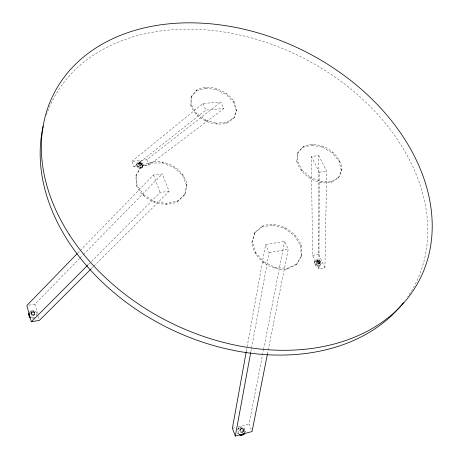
<?xml version="1.0" encoding="UTF-8"?>
<svg xmlns="http://www.w3.org/2000/svg" width="459" height="459" viewBox="0 0 459 459"><rect width="100%" height="100%" fill="white"/><g stroke="black" fill="none" stroke-linecap="round" stroke-linejoin="round"><path stroke-width="0.34" stroke-dasharray="2.29 1.72" d="M324.909 267.775L318.529 254.355L318.758 155.601L311.368 156.467L312.59 255.399L318.948 268.871L324.909 267.775L326.728 171.247L318.758 155.601M318.948 268.871L319.292 172.194L311.368 156.467M190.869 105.622L191.064 97.251L191.455 96.229L196.745 89.987C209.82 83.722 225.765 89.798 233.952 101.135L236.695 109.707L234.233 117.338L233.78 118.33L226.568 123.236C212.437 126.655 196.36 119.34 190.869 105.622L191.26 104.6L191.455 96.229M296.818 161.723L297.484 153.203L303.577 146.295C319.694 139.817 340.32 152.038 341.949 169.434L338.49 177.972L331.077 182.441C316.561 184.868 301.299 175.803 296.818 161.723L297.363 160.776L298.023 152.256M320.147 262.347L320.21 261.682L319.246 260.448L317.771 260.333L317.324 260.792L316.526 262.473L317.496 263.713L318.971 263.822L320.147 262.347L318.971 263.822M319.412 263.363L320.21 261.682M316.526 262.473L317.324 260.792M243.201 431.695L242.989 429.882L241.336 428.958L239.896 429.842L239.759 430.743L240.837 432.326L242.627 432.349L243.901 430.858L244.033 429.951L242.954 428.373L241.164 428.345L239.896 429.842M243.901 430.858L242.461 431.741L241.537 431.489L240.803 430.817L240.591 428.999M184.805 194.725L186.939 184.237C182.768 164.988 157.127 155.056 141.177 166.703L135.83 176.021L136.644 186.13C143.621 201.053 162.469 208.329 177.61 201.731L184.805 194.725L186.939 184.237M246.38 350.86L265.583 244.544L284.609 241.411L288.235 249.34L267.499 353.757M250.866 351.692L251.383 348.88M251.515 348.18L269.152 252.576L265.583 244.544M251.314 429.63L249.088 423.892L263.437 350.194M263.569 349.494L284.609 241.411M28.992 313.807L30.225 312.097L30.466 311.018L33.524 310.473L36.215 311.977L36.961 314.656M30.988 313.881L31.516 311.988L33.186 311.248L34.815 312.16L34.798 314.076L33.811 315.459L31.901 315.362L30.988 313.881L31.516 311.988M31.223 314.725L31.235 312.803M31.269 313.072L31.981 312.504L32.228 311.42M31.901 315.362L32.153 314.283L31.47 313.646M31.981 312.504L32.939 312.332L33.186 311.248M30.225 312.097L33.277 311.546L33.524 310.473M34.718 317.06L32.262 317.508L32.015 318.575L33.851 318.236M32.847 315.637L33.1 314.558L34.058 314.381L35.05 312.998M34.798 314.076L33.886 312.602L34.132 311.518M33.811 315.459L34.058 314.381M34.563 313.239L34.815 312.16M34.523 314.891L34.775 313.813M36.709 315.723L35.963 313.049L36.215 311.977M251.888 242.731L254.969 232.225L262.594 225.926C278.045 220.825 295.148 230.211 301.156 244.917L301.896 255.324L297.025 263.782L296.428 264.659L286.944 269.14C270.684 270.925 253.907 259.375 251.888 242.731L254.969 232.225M141.429 165.234L142.009 163.444L141.16 162.279L139.599 162.119L138.652 163.702L138.727 164.947L140.115 165.716L141.429 165.234L142.009 163.444M138.48 164.305L139.054 162.515M233.78 118.33L236.695 109.707M136.271 164.942L137.861 162.107L140.322 161.838L142.617 163.106L143.409 165.171L143.001 166.347L141.82 168.005L139.358 168.281L137.057 167.013L136.271 164.942L137.861 162.107M137.057 167.013L137.453 165.837L136.667 163.76M138.727 164.947L139.129 163.76L138.882 163.117M138.652 163.702L139.599 162.119M137.465 163.289L139.92 163.02L140.322 161.838M139.197 163.306L139.966 163.22L140.374 162.033M139.324 165.469L139.731 164.282L139.129 163.76M141.602 164.632L140.758 163.467L141.16 162.279M140.115 165.716L140.523 164.529L141.837 164.047M139.358 168.281L139.76 167.105L142.227 166.829L143.409 165.171M141.355 163.983L141.762 162.796M140.884 165.63L141.292 164.442M135.83 176.021L141.177 166.703M143.001 166.347L142.215 164.282L142.617 163.106M141.82 168.005L142.227 166.829M136.644 186.13L136.989 185.132L136.174 175.017M140.827 167.713L150.357 163.031L150.718 162.027M143.202 195.672L143.564 194.679L136.989 185.132M150.357 163.031L162.205 162.934L162.578 161.935M338.49 177.972L341.949 169.434M191.064 97.251L196.349 91.014L196.745 89.987M154.017 202.339L154.39 201.363L166.881 203.549L178.017 200.761L185.224 193.755M186.52 185.212L182.51 175.372L173.76 167.374L174.15 166.382M196.349 91.014L205.414 88.266L205.816 87.244M195.918 114.205L196.32 113.189L191.26 104.6M166.485 204.519L166.881 203.549M205.414 88.266L216.178 89.545L216.596 88.53M182.51 175.372L182.917 174.391M205.087 120.941L205.5 119.931L196.32 113.189M177.61 201.731L178.017 200.761M236.247 110.705L233.511 102.133L226.281 94.531L226.712 93.521M216.189 124.205L216.619 123.207L227.01 122.243L234.233 117.338M233.511 102.133L233.952 101.135M226.568 123.236L227.01 122.243M244.159 433.451L245.439 431.328L244.326 428.425L241.595 426.899L238.829 427.633L237.555 429.756M319.671 266.077L321.243 263.208L320.187 260.987L317.858 259.702L315.614 260.104L314.891 261.119L314.042 262.973L315.092 265.199L317.427 266.49L319.671 266.077L321.243 263.208M244.854 432.619L245.439 431.328M238.829 427.633L237.653 430.203L238.755 433.118L239.856 433.738M314.042 262.973L315.614 260.104M297.484 153.203L303.577 146.295M296.428 264.659L301.896 255.324M254.447 233.138L262.06 226.844L262.594 225.926M303.032 147.241L312.109 145.113L312.659 144.172M301.311 170.857L301.861 169.922L297.363 160.776M255.106 253.471L255.646 252.576L252.41 241.824M262.06 226.844L272.91 225.174L273.455 224.256M312.109 145.113L322.66 147.219L323.222 146.283M309.974 178.436L310.542 177.507L321.34 181.707L331.668 181.523L339.092 177.059M272.91 225.174L284.574 228.404L285.137 227.498M263.466 262.818L264.017 261.928L255.646 252.576M341.347 170.352L339.103 161.379L332.368 153.065L332.947 152.13M320.761 182.63L321.34 181.707M339.103 161.379L339.7 160.455M301.299 256.202L300.565 245.806L294.523 235.817L295.097 234.916M275.01 268.498L275.578 267.62L287.529 268.268L297.025 263.782M331.077 182.441L331.668 181.523M300.565 245.806L301.156 244.917M286.944 269.14L287.529 268.268M314.891 261.119L317.135 260.718L317.858 259.702M316.595 261.808L317.771 260.333M317.043 261.355L317.743 261.228L318.471 260.207M315.092 265.199L315.815 264.195L314.765 261.963M316.859 263.173L317.588 262.152L317.255 261.458M317.743 261.228L318.517 261.464L319.246 260.448M317.496 263.713L318.225 262.691L319.705 262.806M319.481 262.697L319.148 262.003L319.883 260.987M320.514 264.218L319.458 261.997L320.187 260.987M318.265 263.948L318.999 262.932M29.64 312.16L30.466 311.018M317.427 266.49L318.15 265.48L320.399 265.072M238.146 428.471L240.906 427.736L241.595 426.899M240.47 429.188L241.164 428.345M239.759 430.743L240.453 429.905M241.336 428.958L242.031 428.115M238.755 433.118L238.066 433.95L236.964 431.041M240.109 431.655L240.803 430.817M242.254 429.211L242.954 428.373M240.837 432.326L241.537 431.489M242.989 429.882L243.683 429.045M244.739 432.16L243.631 429.263L244.326 428.425M241.761 432.579L242.461 431.741M243.333 430.789L244.033 429.951M242.627 432.349L243.327 431.512M77.686 253.116L79.677 251.062M80.176 250.551L153.438 175.005L162.262 173.967L169.09 191.3L93.865 266.174M28.871 305.183L34.936 304.116L79.55 258.515M80.05 258.004L83.056 254.929M83.561 254.418L162.262 173.967M88.432 264.476L90.962 261.94M91.467 261.435L160.197 192.43L169.09 191.3M91.829 268.199L93.355 266.679M131.934 161.361L202.953 103.482L220.842 102.03L223.826 108.559L148.928 165.188L133.999 166.858L131.934 161.361L146.817 159.743L220.842 102.03M133.999 166.858L205.884 110.08L223.826 108.559M232.392 428.304L235.731 427.421M238.405 426.715L249.088 423.892M312.59 255.399L318.529 254.355M269.152 252.576L288.235 249.34M319.292 172.194L326.728 171.247M32.939 312.332L33.886 312.602M32.153 314.283L33.1 314.558M205.5 119.931L216.619 123.207M139.966 163.22L140.758 163.467M139.731 164.282L140.523 164.529M162.205 162.934L173.76 167.374M216.178 89.545L226.281 94.531M264.017 261.928L275.578 267.62M139.92 163.02L142.215 164.282M317.135 260.718L319.458 261.997M137.453 165.837L139.76 167.105M315.815 264.195L318.15 265.48M33.277 311.546L35.963 313.049M240.906 427.736L243.631 429.263M31.178 316.905L32.262 317.508M322.66 147.219L332.368 153.065M143.564 194.679L154.39 201.363M284.574 228.404L294.523 235.817M318.517 261.464L319.148 262.003M317.588 262.152L318.225 262.691M301.861 169.922L310.542 177.507M202.953 103.482L205.884 110.08M153.438 175.005L160.197 192.43M146.817 159.743L148.928 165.188M34.936 304.116L37.586 313.566M38.344 316.262L39.474 320.307M46.411 114.962A203.314 150.954 26.8 0 1 301.758 57.243A203.314 150.954 26.8 0 1 407.707 296.864"/><path stroke-width="0.69" d="M246.253 351.56L232.392 428.304L235.306 436.05L252.054 431.54L267.499 353.757M235.306 436.05L250.734 352.397M29.319 317.066L29.56 315.993L28.819 313.302L28.578 314.375L29.319 317.066L30.397 317.668M239.168 434.564L240.809 435.482L243.574 434.736L244.159 433.451M240.809 435.482L241.503 434.656L244.274 433.91L243.574 434.736M77.187 253.632L26.851 305.539L31.327 321.811L39.474 320.307L91.324 268.704M31.327 321.811L87.927 264.986M403.45 302.647A203.314 150.954 26.8 0 1 168.832 328.311A203.314 150.954 26.8 0 1 43.244 126.093M69.538 234.962A205.167 151.361 26.8 0 0 407.994 297.793A205.167 151.361 26.8 0 0 232.862 26.903A205.167 151.361 26.8 0 0 69.538 234.962"/></g></svg>
